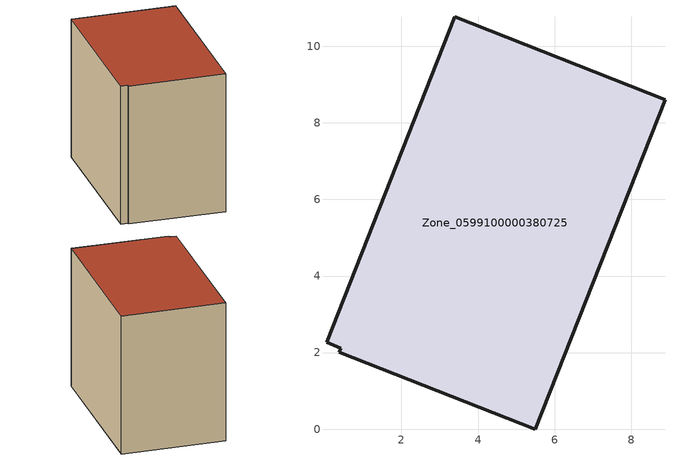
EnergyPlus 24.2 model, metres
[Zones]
Zone_0599100000380725
 floor ground (C_G): 0.04,2.26 3.39,10.77 8.88,8.6 5.5,0 0.38,2.01 0.41,2.11 z3.8
 wall outside (C_F): 8.88,8.6 3.39,10.77 0.04,2.26 0.41,2.11 0.38,2.01 5.5,0 8.88,8.6 z3.8:12.02
 roof outside (C_R): 3.39,10.77 0.04,2.26 0.41,2.11 0.38,2.01 5.5,0 8.88,8.6 z12.02
[BUILDING]
Pand.0599100000380725: North Axis=0; Terrain=City; Loads Convergence Tolerance Value=0.04; Temperature Convergence Tolerance Value=0.4; Solar Distribution=FullExterior; Maximum Number of Warmup Days=25; Minimum Number of Warmup Days=1
[Site:Location]
Rotterdam.The.Hague.AP_ZH_NLD Design_Conditions: Latitude=51.96; Longitude=4.45; Time Zone=1; Elevation=-4.5
[SITE:GROUNDTEMPERATURE:BUILDINGSURFACE]
18, 18, 18, 18, 18, 18, 18, 18, 18, 18, 18, 18
[MATERIAL] Thermal Absorptance=0.9; Solar Absorptance=0.7; Visible Absorptance=0.7
Name | Roughness | Thickness | Conductivity | Density | Specific Heat
G.TC.1992-2005 | MediumSmooth | 0.15 | 0.06 | 540 | 1210
F.TC.1992-2005 | Rough | 0.3 | 0.12 | 1920 | 840
R.TC.1992-2005 | MediumRough | 0.2 | 0.08 | 1500 | 1000
[CONSTRUCTION]
C_G: G.TC.1992-2005
C_F: F.TC.1992-2005
C_R: R.TC.1992-2005
[ZONE]
Zone_0599100000380725: Type=1; Multiplier=1; Ceiling Height=Autocalculate; Volume=Autocalculate; Floor Area=autocalculate; Part of Total Floor Area=Yes
[ZONEINFILTRATION:DESIGNFLOWRATE]
Infil_Zone_0599100000380725: Zone or ZoneList or Space or SpaceList=Zone_0599100000380725; Schedule=AlwaysOn; Design Flow Rate Calculation Method=Flow/Area; Flow Rate per Floor Area=0.0015; Constant Term Coefficient=1; Temperature Term Coefficient=0; Velocity Term Coefficient=0; Velocity Squared Term Coefficient=0
[HVACTEMPLATE:ZONE:IDEALLOADSAIRSYSTEM]
Zone_0599100000380725: Maximum Heating Supply Air Temperature=50; Minimum Cooling Supply Air Temperature=13; Maximum Heating Supply Air Humidity Ratio=0.0156; Minimum Cooling Supply Air Humidity Ratio=0.0077; Heating Limit=NoLimit; Cooling Limit=NoLimit; Dehumidification Control Type=ConstantSensibleHeatRatio; Cooling Sensible Heat Ratio=0.7; Dehumidification Setpoint=60; Humidification Control Type=None; Humidification Setpoint=30; Outdoor Air Method=None; Outdoor Air Flow Rate per Person=0.00944; Outdoor Air Flow Rate per Zone Floor Area=0; Outdoor Air Flow Rate per Zone=0; Demand Controlled Ventilation Type=None; Outdoor Air Economizer Type=NoEconomizer; Heat Recovery Type=None; Sensible Heat Recovery Effectiveness=0.7; Latent Heat Recovery Effectiveness=0.65
[ZONECONTROL:THERMOSTAT]
ThermostatControl_Zone_0599100000380725: Zone or ZoneList=Zone_0599100000380725; Control Type Schedule=DualSetpointControlType; Control 1=Thermostat_Zone_0599100000380725; Temperature Difference Between Cutout And Setpoint=0
[THERMOSTATSETPOINT:DUALSETPOINT]
Thermostat_Zone_0599100000380725: Heating Setpoint Temperature Schedule=HeatingSetpoint_Zone_0599100000380725; Cooling Setpoint Temperature Schedule=CoolingSetpoint_Zone_0599100000380725
[SCHEDULE:COMPACT]
HeatingSetpoint_Zone_0599100000380725: Through: 12/31, For: AllDays, Until: 24:00, 21
CoolingSetpoint_Zone_0599100000380725: Through: 12/31, For: AllDays, Until: 24:00, 24
DualSetpointControlType: Through: 12/31, For: AllDays, Until: 24:00, 4
AlwaysOn: Through: 12/31, For: AllDays, Until: 24:00, 1
